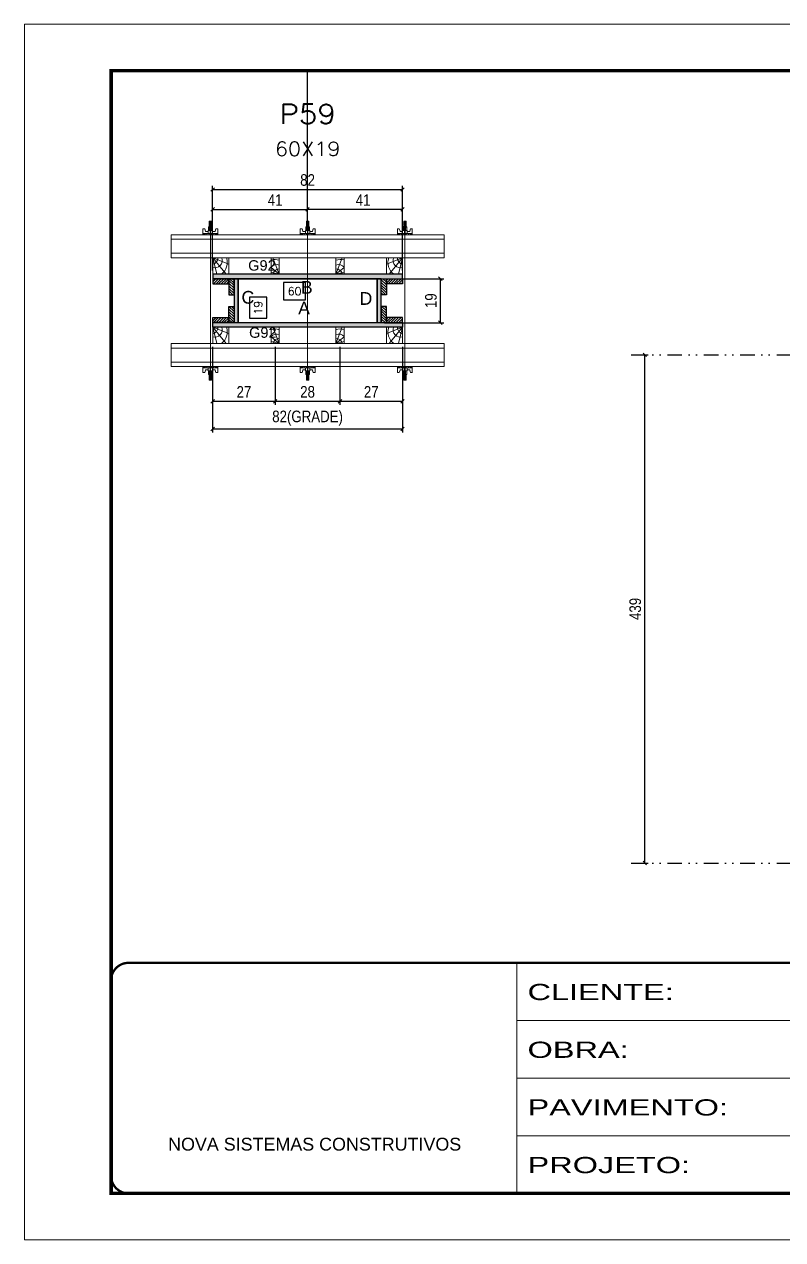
# Model space of a CAD drawing. Header units: millimetres. Extents: x 787 to 8287, y -592 to 17063.
# Drawn here: x 6180 to 6836, y 557 to 1607 of the extents above; entities that cross this region are included whole.
import ezdxf
from ezdxf.enums import TextEntityAlignment as Align

# ---------------------------------------------------------------- set-up
doc = ezdxf.new("R2010")
doc.units = ezdxf.units.MM
for name, pattern in [('CONTINUO', [0]), ('DASHED', [0.75, 0.5, -0.25]), ('DIVIDE2', [0.625, 0.25, -0.125, 0, -0.125, 0, -0.125]), ('HIDDEN', [0.375, 0.25, -0.125])]:
    doc.linetypes.add(name, pattern=pattern)
for name, color, linetype in [('CHAPA', 1, 'Continuous'), ('COTA', 241, 'Continuous'), ('Cota Seção (2x)', 241, 'Continuous'), ('MEIO_PONT', 93, 'Continuous'), ('Nível', 160, 'Continuous'), ('Painéis', 200, 'Continuous'), ('SARRAFO', 251, 'Continuous'), ('Texto de Titulo', 7, 'Continuous'), ('Texto Qtd Sarr', 242, 'Continuous'), ('TEXTO_GERAL', 7, 'Continuous')]:
    doc.layers.add(name, color=color, linetype=linetype)
for name, color, linetype, lineweight in [('Folhas', 255, 'Continuous', 9), ('Hachura', 251, 'Continuous', 9), ('Madeira', 126, 'Continuous', 18), ('Perfil Metálico', 224, 'Continuous', 18), ('SARRAFO DE PRESSAO', 251, 'DASHED', 9), ('Texto Seção', 7, 'Continuous', 15)]:
    doc.layers.add(name, color=color, linetype=linetype, lineweight=lineweight)
doc.styles.add('ARIAL', font='arial.ttf')
doc.styles.add('COTA TECNICA 2X', font='techl___.ttf', dxfattribs={"height": 10})
doc.styles.add('COTA TECNICA-50', font='techl___.ttf', dxfattribs={"height": 10})
doc.styles.add('ROMANS', font='romans.shx')
doc.styles.add('SANSSERIF', font='sas_____.pfb')
doc.styles.add('Tecnologia', font='')
doc.styles.get('Tecnologia').set_extended_font_data('Forgotten Futurist')
doc.dimstyles.new('COTA PAINEL-50', dxfattribs={"dimtxt": 10, "dimasz": 3, "dimexe": 3, "dimexo": 3, "dimgap": 3, "dimtad": 1, "dimdec": 1, "dimzin": 12, "dimdsep": 46, "dimtxsty": 'COTA TECNICA-50', "dimblk1": 'OBLIQUE', "dimblk2": 'OBLIQUE', "dimsah": 1, "dimcen": 0.9, "dimclrd": 4, "dimclre": 4, "dimclrt": 240, "dimadec": 1, "dimazin": 3, "dimtfac": 1, "dimtdec": 1, "dimtmove": 0, "dimatfit": 3, "dimfxl": 0, "dimtolj": 1, "dimtzin": 12, "dimarcsym": 0})
doc.dimstyles.new('SECAO PILAR', dxfattribs={"dimtxt": 10, "dimasz": 3, "dimexe": 3, "dimexo": 3, "dimgap": 3, "dimtad": 1, "dimdec": 1, "dimlfac": 0.5, "dimzin": 12, "dimdsep": 46, "dimtxsty": 'COTA TECNICA 2X', "dimblk1": 'OBLIQUE', "dimblk2": 'OBLIQUE', "dimsah": 1, "dimcen": 0.9, "dimclrd": 256, "dimclre": 256, "dimclrt": 256, "dimadec": 1, "dimazin": 3, "dimtfac": 1, "dimtdec": 1, "dimtmove": 0, "dimatfit": 3, "dimfxl": 0, "dimtolj": 1, "dimtzin": 12, "dimarcsym": 0})
doc.dimstyles.new('SECÇÃO 2', dxfattribs={"dimtxt": 7, "dimasz": 6, "dimexe": 0.18, "dimexo": 2, "dimgap": -4, "dimtad": 3, "dimdec": 1, "dimlfac": 0.5, "dimzin": 12, "dimdsep": 46, "dimtxsty": 'ROMANS', "dimblk": 'ARCHTICK', "dimcen": 0.09, "dimse1": 1, "dimse2": 1, "dimsd1": 1, "dimsd2": 1, "dimclrd": 180, "dimclre": 5, "dimclrt": 1, "dimadec": 0, "dimazin": 3, "dimtfac": 1, "dimtdec": 1, "dimtofl": 0, "dimtmove": 0, "dimatfit": 3, "dimldrblk": 'ARCHTICK', "dimfxl": 0, "dimtolj": 1, "dimtzin": 0, "dimarcsym": 0})
pattern_1 = [(225, (-2995.704, -21542.1964), (1.12253202, -1.12253202), [])]
pattern_2 = [(225, (-2780.704, -21542.1964), (1.12253202, -1.12253202), [])]
pattern_3 = [(135, (-16402.5603, 10852.1636), (-1.12253202, -1.12253202), [])]
pattern_4 = [(135, (-16422.5603, 10852.1636), (-1.12253202, -1.12253202), [])]

# ---------------------------------------------------------------- blocks, each defined once
blk = doc.blocks.new('9999999999')
at = {"color": 30, "linetype": 'CONTINUO'}
for p, q in [((98564.6, 34230.2), (98564.6, 34429.4)), ((98564.6, 34379.6), (99584, 34379.6)), ((98564.6, 34329.8), (99488, 34329.8)), ((98564.6, 34280), (99488, 34280))]:
    blk.add_line(p, q, dxfattribs=at)
at = {"color": 30, "linetype": 'CONTINUO', "const_width": 2}
blk.add_lwpolyline([(99584, 34230.2), (99584, 34414.4, 0.414214), (99569, 34429.4), (98229, 34429.4, 0.414214), (98214, 34414.4), (98214, 34245.2, 0.414214), (98229, 34230.2), (99584, 34230.2)], format="xyb", dxfattribs=at)
at = {"layer": 'Folhas'}
blk.add_lwpolyline([(98139, 34190.2), (99624, 34190.2), (99624, 35240.2), (98139, 35240.2)], close=True, dxfattribs=at)
at = {"layer": 'Folhas', "color": 30, "const_width": 3}
blk.add_lwpolyline([(98214, 34230.2), (99584, 34230.2), (99584, 35200.2), (98214, 35200.2)], close=True, dxfattribs=at)
at = {"color": 7, "linetype": 'Continuous', "ltscale": 5, "style": 'ARIAL'}
blk.add_text('NOVA SISTEMAS CONSTRUTIVOS', height=11.059, dxfattribs=at).set_placement((98263.2, 34267.2))
at = {"layer": 'Folhas', "color": 7, "style": 'Tecnologia', "width": 1.5}
for s, p in [('CLIENTE:', (98573.7, 34397.2)), ('OBRA:', (98573.7, 34347.3)), ('PAVIMENTO:', (98573.7, 34297.5)), ('PROJETO:', (98573.7, 34247.7))]:
    blk.add_text(s, height=14, dxfattribs=at).set_placement(p)
blk = doc.blocks.new('titulo1')
at = {"layer": 'Defpoints', "color": 252, "linetype": 'HIDDEN', "ltscale": 2}
blk.add_line((0, 0), (0, 125), dxfattribs=at)
at = {"layer": 'Defpoints', "style": 'ROMANS', "oblique": 15}
blk.add_attdef('FOLHA', text='', height=10, dxfattribs=at).set_placement((0, 15.6), align=Align.MIDDLE_CENTER)
at = {"layer": 'Texto Qtd Sarr', "color": 3, "style": 'ROMANS', "oblique": 15}
for tag, height, p in [('TITULO', 17, (0, 71.4)), ('SEÇÃO', 12, (0, 41.5))]:
    blk.add_attdef(tag, text='', height=height, dxfattribs=at).set_placement(p, align=Align.MIDDLE_CENTER)
blk = doc.blocks.new('*D338')
at = {"layer": 'Cota Seção (2x)', "color": 180, "lineweight": -2}
for p, q in [((6423.5, 1383.9), (6404.5, 1383.9)), ((6404.5, 1383.9), (6404.5, 1368.9)), ((6423.5, 1368.9), (6423.5, 1383.9)), ((6404.5, 1368.9), (6423.5, 1368.9))]:
    blk.add_line(p, q, dxfattribs=at)
at = {"layer": 'Defpoints', "color": 0}
for p in [(6485.2, 1364.9), (6365.2, 1349.2), (6485.2, 1349.2)]:
    blk.add_point(p, dxfattribs=at)
at = {"layer": 'Cota Seção (2x)', "color": 1, "insert": (6414, 1376.4), "char_height": 7, "attachment_point": 5, "style": 'ROMANS'}
blk.add_mtext('\\A1;60', dxfattribs=at)
blk = doc.blocks.new('_ArchTick')
at = {"color": 0, "linetype": 'ByBlock', "const_width": 0.15}
blk.add_lwpolyline([(-0.5, -0.5), (0.5, 0.5)], dxfattribs=at)
blk = doc.blocks.new('*D339')
at = {"layer": 'Cota Seção (2x)', "color": 180, "lineweight": -2}
for p, q in [((6390, 1371.1), (6375, 1371.1)), ((6375, 1371.1), (6375, 1353.1)), ((6390, 1353.1), (6390, 1371.1)), ((6375, 1353.1), (6390, 1353.1))]:
    blk.add_line(p, q, dxfattribs=at)
at = {"layer": 'Defpoints', "color": 0}
for p in [(6365.2, 1387.2), (6394, 1387.2), (6365.2, 1349.2)]:
    blk.add_point(p, dxfattribs=at)
at = {"layer": 'Cota Seção (2x)', "color": 1, "insert": (6382.5, 1362.1), "char_height": 7, "attachment_point": 5, "rotation": 90, "style": 'ROMANS'}
blk.add_mtext('\\A1;19', dxfattribs=at)
blk = doc.blocks.new('_Oblique')
at = {"color": 0, "linetype": 'ByBlock', "lineweight": -2}
blk.add_line((-0.5, -0.5), (0.5, 0.5), dxfattribs=at)
blk = doc.blocks.new('*D1250')
at = {"layer": 'Cota Seção (2x)', "lineweight": -2}
for p, q in [((6491.8, 1387.2), (6542.9, 1387.2)), ((6539.9, 1349.2), (6539.9, 1387.2)), ((6491.8, 1349.2), (6542.9, 1349.2))]:
    blk.add_line(p, q, dxfattribs=at)
at = {"layer": 'Defpoints', "color": 0}
for p in [(6488.8, 1387.2), (6539.9, 1387.2), (6488.8, 1349.2)]:
    blk.add_point(p, dxfattribs=at)
at = {"layer": 'Cota Seção (2x)', "lineweight": -2, "xscale": 3, "yscale": 3, "zscale": 3}
for p, rotation in [((6539.9, 1387.2), 90), ((6539.9, 1349.2), 270)]:
    blk.add_blockref('_Oblique', p, dxfattribs=dict(at, rotation=rotation))
at = {"layer": 'Cota Seção (2x)', "insert": (6531.8, 1368.2), "char_height": 10, "attachment_point": 5, "rotation": 90, "style": 'COTA TECNICA 2X'}
blk.add_mtext('\\A1;19', dxfattribs=at)
blk = doc.blocks.new('*D340')
at = {"layer": 'Cota Seção (2x)', "lineweight": -2}
for p, q in [((6343.2, 1328.2), (6343.2, 1254.4)), ((6507.2, 1328.2), (6507.2, 1254.4)), ((6343.2, 1257.4), (6507.2, 1257.4))]:
    blk.add_line(p, q, dxfattribs=at)
at = {"layer": 'Defpoints', "color": 0}
for p in [(6343.2, 1331.2), (6507.2, 1331.2), (6507.2, 1257.4)]:
    blk.add_point(p, dxfattribs=at)
at = {"layer": 'Cota Seção (2x)', "lineweight": -2, "xscale": 3, "yscale": 3, "zscale": 3, "rotation": 180}
blk.add_blockref('_Oblique', (6343.2, 1257.4), dxfattribs=at)
at = {"layer": 'Cota Seção (2x)', "lineweight": -2, "xscale": 3, "yscale": 3, "zscale": 3}
blk.add_blockref('_Oblique', (6507.2, 1257.4), dxfattribs=at)
at = {"layer": 'Cota Seção (2x)', "insert": (6425.2, 1266.7), "char_height": 10, "attachment_point": 5, "style": 'COTA TECNICA 2X'}
blk.add_mtext('\\A1;82(GRADE)', dxfattribs=at)
blk = doc.blocks.new('*D341')
at = {"layer": 'Cota Seção (2x)', "lineweight": -2}
for p, q in [((6453.2, 1328.2), (6453.2, 1278.3)), ((6507.2, 1328.2), (6507.2, 1278.3)), ((6453.2, 1281.3), (6507.2, 1281.3))]:
    blk.add_line(p, q, dxfattribs=at)
at = {"layer": 'Defpoints', "color": 0}
for p in [(6453.2, 1331.2), (6507.2, 1331.2), (6507.2, 1281.3)]:
    blk.add_point(p, dxfattribs=at)
at = {"layer": 'Cota Seção (2x)', "lineweight": -2, "xscale": 3, "yscale": 3, "zscale": 3, "rotation": 180}
blk.add_blockref('_Oblique', (6453.2, 1281.3), dxfattribs=at)
at = {"layer": 'Cota Seção (2x)', "lineweight": -2, "xscale": 3, "yscale": 3, "zscale": 3}
blk.add_blockref('_Oblique', (6507.2, 1281.3), dxfattribs=at)
at = {"layer": 'Cota Seção (2x)', "insert": (6480.2, 1289.4), "char_height": 10, "attachment_point": 5, "style": 'COTA TECNICA 2X'}
blk.add_mtext('\\A1;27', dxfattribs=at)
blk = doc.blocks.new('*D342')
at = {"layer": 'Cota Seção (2x)', "lineweight": -2}
for p, q in [((6343.2, 1328.2), (6343.2, 1278.3)), ((6397.2, 1328.2), (6397.2, 1278.3)), ((6343.2, 1281.3), (6397.2, 1281.3))]:
    blk.add_line(p, q, dxfattribs=at)
at = {"layer": 'Defpoints', "color": 0}
for p in [(6343.2, 1331.2), (6397.2, 1331.2), (6397.2, 1281.3)]:
    blk.add_point(p, dxfattribs=at)
at = {"layer": 'Cota Seção (2x)', "lineweight": -2, "xscale": 3, "yscale": 3, "zscale": 3, "rotation": 180}
blk.add_blockref('_Oblique', (6343.2, 1281.3), dxfattribs=at)
at = {"layer": 'Cota Seção (2x)', "lineweight": -2, "xscale": 3, "yscale": 3, "zscale": 3}
blk.add_blockref('_Oblique', (6397.2, 1281.3), dxfattribs=at)
at = {"layer": 'Cota Seção (2x)', "insert": (6370.2, 1289.4), "char_height": 10, "attachment_point": 5, "style": 'COTA TECNICA 2X'}
blk.add_mtext('\\A1;27', dxfattribs=at)
blk = doc.blocks.new('*D343')
at = {"layer": 'Cota Seção (2x)', "lineweight": -2}
for p, q in [((6397.2, 1328.2), (6397.2, 1278.3)), ((6453.2, 1328.2), (6453.2, 1278.3)), ((6397.2, 1281.3), (6453.2, 1281.3))]:
    blk.add_line(p, q, dxfattribs=at)
at = {"layer": 'Defpoints', "color": 0}
for p in [(6397.2, 1331.2), (6453.2, 1331.2), (6453.2, 1281.3)]:
    blk.add_point(p, dxfattribs=at)
at = {"layer": 'Cota Seção (2x)', "lineweight": -2, "xscale": 3, "yscale": 3, "zscale": 3, "rotation": 180}
blk.add_blockref('_Oblique', (6397.2, 1281.3), dxfattribs=at)
at = {"layer": 'Cota Seção (2x)', "lineweight": -2, "xscale": 3, "yscale": 3, "zscale": 3}
blk.add_blockref('_Oblique', (6453.2, 1281.3), dxfattribs=at)
at = {"layer": 'Cota Seção (2x)', "insert": (6425.2, 1289.4), "char_height": 10, "attachment_point": 5, "style": 'COTA TECNICA 2X'}
blk.add_mtext('\\A1;28', dxfattribs=at)
blk = doc.blocks.new('*D344')
at = {"layer": 'Cota Seção (2x)', "lineweight": -2}
for p, q in [((6343.2, 1394.2), (6343.2, 1467.3)), ((6343.2, 1464.3), (6507.2, 1464.3)), ((6507.2, 1394.2), (6507.2, 1467.3))]:
    blk.add_line(p, q, dxfattribs=at)
at = {"layer": 'Defpoints', "color": 0}
for p in [(6507.2, 1464.3), (6343.2, 1391.2), (6507.2, 1391.2)]:
    blk.add_point(p, dxfattribs=at)
at = {"layer": 'Cota Seção (2x)', "lineweight": -2, "xscale": 3, "yscale": 3, "zscale": 3, "rotation": 180}
blk.add_blockref('_Oblique', (6343.2, 1464.3), dxfattribs=at)
at = {"layer": 'Cota Seção (2x)', "lineweight": -2, "xscale": 3, "yscale": 3, "zscale": 3}
blk.add_blockref('_Oblique', (6507.2, 1464.3), dxfattribs=at)
at = {"layer": 'Cota Seção (2x)', "insert": (6425.2, 1472.4), "char_height": 10, "attachment_point": 5, "style": 'COTA TECNICA 2X'}
blk.add_mtext('\\A1;82', dxfattribs=at)
blk = doc.blocks.new('*D345')
at = {"layer": 'Cota Seção (2x)', "lineweight": -2}
for p, q in [((6343.2, 1428.2), (6343.2, 1450.1)), ((6425.2, 1428.2), (6425.2, 1450.1)), ((6343.2, 1447.1), (6425.2, 1447.1))]:
    blk.add_line(p, q, dxfattribs=at)
at = {"layer": 'Defpoints', "color": 0}
for p in [(6425.2, 1447.1), (6343.2, 1425.2), (6425.2, 1425.2)]:
    blk.add_point(p, dxfattribs=at)
at = {"layer": 'Cota Seção (2x)', "lineweight": -2, "xscale": 3, "yscale": 3, "zscale": 3, "rotation": 180}
blk.add_blockref('_Oblique', (6343.2, 1447.1), dxfattribs=at)
at = {"layer": 'Cota Seção (2x)', "lineweight": -2, "xscale": 3, "yscale": 3, "zscale": 3}
blk.add_blockref('_Oblique', (6425.2, 1447.1), dxfattribs=at)
at = {"layer": 'Cota Seção (2x)', "insert": (6397.2, 1455.2), "char_height": 10, "attachment_point": 5, "style": 'COTA TECNICA 2X'}
blk.add_mtext('\\A1;41', dxfattribs=at)
blk = doc.blocks.new('*D346')
at = {"layer": 'Cota Seção (2x)', "lineweight": -2}
for p, q in [((6425.2, 1428.2), (6425.2, 1450.1)), ((6507.2, 1428.2), (6507.2, 1450.1)), ((6507.2, 1447.1), (6425.2, 1447.1))]:
    blk.add_line(p, q, dxfattribs=at)
at = {"layer": 'Defpoints', "color": 0}
for p in [(6425.2, 1447.1), (6425.2, 1425.2), (6507.2, 1425.2)]:
    blk.add_point(p, dxfattribs=at)
at = {"layer": 'Cota Seção (2x)', "lineweight": -2, "xscale": 3, "yscale": 3, "zscale": 3, "rotation": 180}
blk.add_blockref('_Oblique', (6425.2, 1447.1), dxfattribs=at)
at = {"layer": 'Cota Seção (2x)', "lineweight": -2, "xscale": 3, "yscale": 3, "zscale": 3}
blk.add_blockref('_Oblique', (6507.2, 1447.1), dxfattribs=at)
at = {"layer": 'Cota Seção (2x)', "insert": (6473.2, 1455.2), "char_height": 10, "attachment_point": 5, "style": 'COTA TECNICA 2X'}
blk.add_mtext('\\A1;41', dxfattribs=at)
blk = doc.blocks.new('C')
at = {"layer": 'Hachura', "color": 0}
for p, q in [((0, 3.22), (0, -3.22)), ((0.45, 3.22), (0, 3.22)), ((0.46, 3.16), (0, 3.16)), ((0.46, 3.05), (0, 3.05)), ((0.46, 2.88), (0, 2.88)), ((0, 2.75), (0, -1.16)), ((0.46, 2.65), (0, 2.65)), ((0.46, 2.23), (0, 2.23)), ((0.46, 1.51), (0, 1.51)), ((0.39, 0.49), (0.17, 0.49)), ((0.45, -3.23), (0.45, 3.22)), ((0.45, 3.22), (2.58, 3.22)), ((1.74, 0.97), (0.45, 0.97)), ((1.45, 0.1), (0.45, 0.1)), ((1.35, 1.94), (1.35, 0.96)), ((2.58, 2.39), (1.47, 2.09)), ((1.74, -0.97), (1.74, 0.97)), ((1.74, 0.97), (1.74, 0.84)), ((1.74, 0.97), (1.74, 0.84)), ((1.74, 0.84), (3.35, 0.84)), ((3.35, 0.45), (1.74, 0.45)), ((2.58, 3.22), (2.58, 2.39)), ((3.32, 0.84), (3.32, -0.84)), ((3.35, 0.84), (3.35, -0.84)), ((3.68, 0.45), (3.35, 0.45)), ((3.84, -0.52), (3.35, 0.45)), ((3.35, 0.06), (3.67, -0.57)), ((3.68, 0.45), (4.16, -0.52)), ((3.72, 0.5), (4.25, -0.57)), ((4.37, -0.55), (3.83, 0.53)), ((4.15, 0.45), (3.93, 0.45)), ((4.42, -0.52), (3.93, 0.45)), ((4.15, 0.45), (4.26, 0.45)), ((4.26, 0.45), (4.74, -0.52)), ((4.3, 0.5), (4.83, -0.57)), ((4.95, -0.55), (4.41, 0.53)), ((4.51, 0.45), (4.84, 0.45)), ((5, -0.52), (4.51, 0.45)), ((4.84, 0.45), (5.32, -0.52)), ((4.88, 0.5), (5.41, -0.57)), ((5.53, -0.55), (4.99, 0.53)), ((5.58, -0.52), (5.09, 0.45)), ((5.42, 0.45), (5.09, 0.45)), ((5.58, -0.52), (5.09, 0.45)), ((5.42, 0.45), (5.74, -0.19)), ((5.46, 0.5), (5.74, -0.07)), ((5.74, 0.19), (5.57, 0.53)), ((5.74, 0.32), (5.68, 0.45)), ((5.68, 0.45), (5.74, 0.45)), ((5.74, 0.45), (5.9, 0.29)), ((5.74, 0.45), (5.74, -0.52)), ((5.9, -0.36), (5.9, 0.29)), ((0.45, 0), (0, 0)), ((0.46, -1.52), (0, -1.52)), ((0.46, -2.23), (0, -2.23)), ((0.46, -2.65), (0, -2.65)), ((0.46, -2.88), (0, -2.88)), ((0.46, -3.05), (0, -3.05)), ((0.46, -3.16), (0, -3.16)), ((0, -3.22), (2.57, -3.22)), ((0.08, -0.48), (0.29, -0.48)), ((0.29, -0.48), (0.4, -0.48)), ((0.45, 0), (0.45, -0.97)), ((0.45, -0.16), (1.45, -0.16)), ((0.45, -0.65), (0.45, -0.32)), ((0.45, -3.23), (0.45, -0.65)), ((0.45, -0.97), (1.74, -0.97)), ((1.35, -1.94), (1.35, -0.97)), ((2.58, -2.39), (1.47, -2.1)), ((3.35, -0.32), (1.74, -0.32)), ((3.35, -0.84), (1.74, -0.84)), ((2.58, -3.23), (2.58, -2.39)), ((3.35, -0.07), (3.58, -0.52)), ((3.35, -0.52), (3.58, -0.52)), ((3.84, -0.52), (4.16, -0.52)), ((4.42, -0.52), (4.74, -0.52)), ((4.63, -0.52), (4.74, -0.52)), ((5, -0.52), (5.32, -0.52)), ((5.58, -0.52), (5.74, -0.52)), ((5.74, -0.52), (5.9, -0.36)), ((5.74, -0.52), (5.74, -0.52))]:
    blk.add_line(p, q, dxfattribs=at)
for centre, radius, start, end in [((1.52, 1.94), 0.161, 104.7436, 180), ((1.44, -0.03), 0.129, 272.695, 87.305), ((3.81, 0.39), 0.143, 25.5688, 154.4312), ((4.39, 0.39), 0.143, 25.5688, 154.4312), ((4.97, 0.39), 0.143, 25.5688, 154.4312), ((5.55, 0.39), 0.143, 25.5688, 154.4312), ((0.17, -0.37), 0.174, 221.744, 317.8592), ((1.52, -1.94), 0.161, 180, 255.2564), ((3.71, -0.4), 0.174, 222.1408, 318.256), ((4.29, -0.4), 0.174, 222.1408, 318.256), ((4.87, -0.4), 0.174, 222.1408, 318.256), ((5.45, -0.4), 0.174, 222.1408, 318.256), ((5.61, -0.4), 0.174, 317.8592, 318.256)]:
    blk.add_arc(centre, radius, start, end, dxfattribs=at)
blk = doc.blocks.new('PONTALETE')
at = {"layer": 'Madeira'}
for q in [(2.71, 7), (7, 5.76), (7, 1.74)]:
    blk.add_line((0, 0), q, dxfattribs=at)
blk.add_lwpolyline([(0, 0), (7, 0), (7, 7), (0, 7)], close=True, dxfattribs=at)
for centre, radius, start, end in [((2.04, 0.06), 6.23, 37.2818, 109.0913), ((1.09, 0.9), 3.19, 343.603, 109.9847), ((-0.21, -0.78), 3.09, 14.6322, 86.0383)]:
    blk.add_arc(centre, radius, start, end, dxfattribs=at)
blk = doc.blocks.new('MEIO PONTALETE')
at = {"layer": 'Madeira'}
for q in [(2.71, 7), (3.5, 2.88), (3.5, 0.87)]:
    blk.add_line((0, 0), q, dxfattribs=at)
blk.add_lwpolyline([(0, 0), (3.5, 0), (3.5, 7), (0, 7)], close=True, dxfattribs=at)
for centre, radius, start, end in [((2.04, 0.06), 6.23, 76.4499, 109.0913), ((1.09, 0.9), 3.19, 40.9063, 109.9847), ((-0.21, -0.78), 3.09, 14.6322, 86.0383)]:
    blk.add_arc(centre, radius, start, end, dxfattribs=at)
blk = doc.blocks.new('*D1404')
at = {"layer": 'COTA', "color": 4, "lineweight": -2}
for p, q in [((6707.7, 1321.4), (6719.5, 1321.4)), ((6716.5, 882.4), (6716.5, 1321.4)), ((6707.7, 882.4), (6719.5, 882.4))]:
    blk.add_line(p, q, dxfattribs=at)
at = {"layer": 'Defpoints', "color": 0}
for p in [(6704.7, 1321.4), (6716.5, 1321.4), (6704.7, 882.4)]:
    blk.add_point(p, dxfattribs=at)
at = {"layer": 'COTA', "color": 4, "lineweight": -2, "xscale": 3, "yscale": 3, "zscale": 3}
for p, rotation in [((6716.5, 1321.4), 90), ((6716.5, 882.4), 270)]:
    blk.add_blockref('_Oblique', p, dxfattribs=dict(at, rotation=rotation))
at = {"layer": 'COTA', "color": 240, "insert": (6708.3, 1101.9), "char_height": 10, "attachment_point": 5, "rotation": 90, "style": 'COTA TECNICA-50'}
blk.add_mtext('\\A1;439', dxfattribs=at)

msp = doc.modelspace()

# ---------------------------------------------------------------- hatches: boundary and pattern name
at = {"layer": 'Hachura'}
h = msp.add_hatch(color=256, dxfattribs=at)
h.dxf.hatch_style = 1
h.paths.add_polyline_path([(6507.25, 1387.21), (6507.25, 1391.21), (6343.25, 1391.21), (6343.25, 1387.21)])
h = msp.add_hatch(color=256, dxfattribs=at)
h.dxf.hatch_style = 1
h.paths.add_polyline_path([(6507.25, 1387.21), (6507.25, 1391.21), (6343.25, 1391.21), (6343.25, 1387.21)])
h = msp.add_hatch(dxfattribs=at)
h.set_pattern_fill('ANSI31', color=256, scale=0.5, angle=180, style=0)
h.set_pattern_definition(pattern_2)
h.paths.add_polyline_path([(6357.25, 1387.21), (6357.25, 1382.81), (6343.25, 1382.81), (6343.25, 1387.21)])
h = msp.add_hatch(dxfattribs=at)
h.set_pattern_fill('ANSI31', color=256, scale=0.5, angle=90, style=0)
h.set_pattern_definition(pattern_4)
h.paths.add_polyline_path([(6361.65, 1373.21), (6357.25, 1373.21), (6357.25, 1387.21), (6361.65, 1387.21)])
h = msp.add_hatch(color=256, dxfattribs=at)
h.dxf.hatch_style = 1
h.paths.add_polyline_path([(6361.65, 1349.21), (6365.25, 1349.21), (6365.25, 1387.21), (6361.65, 1387.21)])
h = msp.add_hatch(color=256, dxfattribs=at)
h.dxf.hatch_style = 1
h.paths.add_polyline_path([(6361.65, 1349.21), (6365.25, 1349.21), (6365.25, 1387.21), (6361.65, 1387.21)])
h = msp.add_hatch(color=256, dxfattribs=at)
h.dxf.hatch_style = 1
h.paths.add_polyline_path([(6485.25, 1349.21), (6488.85, 1349.21), (6488.85, 1387.21), (6485.25, 1387.21)])
h = msp.add_hatch(color=256, dxfattribs=at)
h.dxf.hatch_style = 1
h.paths.add_polyline_path([(6485.25, 1349.21), (6488.85, 1349.21), (6488.85, 1387.21), (6485.25, 1387.21)])
h = msp.add_hatch(dxfattribs=at)
h.set_pattern_fill('ANSI31', color=256, scale=0.5, angle=90, style=0)
h.set_pattern_definition(pattern_3)
h.paths.add_polyline_path([(6488.85, 1373.21), (6493.25, 1373.21), (6493.25, 1387.21), (6488.85, 1387.21)])
h = msp.add_hatch(dxfattribs=at)
h.set_pattern_fill('ANSI31', color=256, scale=0.5, angle=180, style=0)
h.set_pattern_definition(pattern_1)
h.paths.add_polyline_path([(6493.25, 1387.21), (6493.25, 1382.81), (6507.25, 1382.81), (6507.25, 1387.21)])
h = msp.add_hatch(dxfattribs=at)
h.set_pattern_fill('ANSI31', color=256, scale=0.5, angle=90, style=0)
h.set_pattern_definition(pattern_4)
h.paths.add_polyline_path([(6361.65, 1363.21), (6357.25, 1363.21), (6357.25, 1349.21), (6361.65, 1349.21)])
h = msp.add_hatch(dxfattribs=at)
h.set_pattern_fill('ANSI31', color=256, scale=0.5, angle=90, style=0)
h.set_pattern_definition(pattern_3)
h.paths.add_polyline_path([(6488.85, 1363.21), (6493.25, 1363.21), (6493.25, 1349.21), (6488.85, 1349.21)])
h = msp.add_hatch(dxfattribs=at)
h.set_pattern_fill('ANSI31', color=256, scale=0.5, angle=180, style=0)
h.set_pattern_definition(pattern_2)
h.paths.add_polyline_path([(6357.25, 1349.21), (6357.25, 1353.61), (6343.25, 1353.61), (6343.25, 1349.21)])
h = msp.add_hatch(color=256, dxfattribs=at)
h.dxf.hatch_style = 1
h.paths.add_polyline_path([(6507.25, 1349.21), (6507.25, 1345.21), (6343.25, 1345.21), (6343.25, 1349.21)])
h = msp.add_hatch(color=256, dxfattribs=at)
h.dxf.hatch_style = 1
h.paths.add_polyline_path([(6507.25, 1349.21), (6507.25, 1345.21), (6343.25, 1345.21), (6343.25, 1349.21)])
h = msp.add_hatch(dxfattribs=at)
h.set_pattern_fill('ANSI31', color=256, scale=0.5, angle=180, style=0)
h.set_pattern_definition(pattern_1)
h.paths.add_polyline_path([(6493.25, 1349.21), (6493.25, 1353.61), (6507.25, 1353.61), (6507.25, 1349.21)])

# ---------------------------------------------------------------- linework, layer by layer
at = {"layer": 'CHAPA'}
for points in [[(6507.25, 1387.21), (6507.25, 1391.21), (6343.25, 1391.21), (6343.25, 1387.21)], [(6507.25, 1387.21), (6507.25, 1391.21), (6343.25, 1391.21), (6343.25, 1387.21)], [(6361.65, 1349.21), (6365.25, 1349.21), (6365.25, 1387.21), (6361.65, 1387.21)], [(6361.65, 1349.21), (6365.25, 1349.21), (6365.25, 1387.21), (6361.65, 1387.21)], [(6485.25, 1349.21), (6488.85, 1349.21), (6488.85, 1387.21), (6485.25, 1387.21)], [(6485.25, 1349.21), (6488.85, 1349.21), (6488.85, 1387.21), (6485.25, 1387.21)], [(6507.25, 1349.21), (6507.25, 1345.21), (6343.25, 1345.21), (6343.25, 1349.21)], [(6507.25, 1349.21), (6507.25, 1345.21), (6343.25, 1345.21), (6343.25, 1349.21)]]:
    msp.add_lwpolyline(points, close=True, dxfattribs=at)
at = {"layer": 'Hachura'}
for p, q in [((6341.25, 1300.41), (6341.24, 1432.21)), ((6425.24, 1300.41), (6425.25, 1432.21)), ((6509.25, 1300.41), (6509.26, 1432.21))]:
    msp.add_line(p, q, dxfattribs=at)
at = {"layer": 'Madeira'}
for points in [[(6507.25, 1391.21), (6507.25, 1405.21), (6343.25, 1405.21), (6343.25, 1391.21)], [(6507.25, 1345.21), (6507.25, 1331.21), (6343.25, 1331.21), (6343.25, 1345.21)]]:
    msp.add_lwpolyline(points, close=True, dxfattribs=at)
at = {"layer": 'Nível', "color": 4, "linetype": 'DIVIDE2', "ltscale": 50}
for p, q in [((6704.65, 1321.38), (7625.5, 1321.38)), ((6704.65, 882.38), (7625.5, 882.38))]:
    msp.add_line(p, q, dxfattribs=at)
at = {"layer": 'Painéis'}
msp.add_lwpolyline([(6365.25, 1387.21), (6365.25, 1349.21), (6485.25, 1349.21), (6485.25, 1387.21)], close=True, dxfattribs=at)
at = {"layer": 'Perfil Metálico'}
for points in [[(6543.25, 1425.21), (6543.25, 1405.21), (6307.25, 1405.21), (6307.25, 1425.21)], [(6307.25, 1409.21), (6307.25, 1421.21), (6543.25, 1421.21), (6543.25, 1409.21)], [(6543.25, 1311.21), (6543.25, 1331.21), (6307.25, 1331.21), (6307.25, 1311.21)], [(6307.25, 1327.21), (6307.25, 1315.21), (6543.25, 1315.21), (6543.25, 1327.21)]]:
    msp.add_lwpolyline(points, close=True, dxfattribs=at)
at = {"layer": 'SARRAFO'}
for points in [[(6343.25, 1382.81), (6357.25, 1382.81), (6357.25, 1387.21), (6343.25, 1387.21)], [(6357.25, 1387.21), (6357.25, 1373.21), (6361.65, 1373.21), (6361.65, 1387.21)], [(6493.25, 1387.21), (6493.25, 1373.21), (6488.85, 1373.21), (6488.85, 1387.21)], [(6507.25, 1382.81), (6493.25, 1382.81), (6493.25, 1387.21), (6507.25, 1387.21)], [(6357.25, 1349.21), (6357.25, 1363.21), (6361.65, 1363.21), (6361.65, 1349.21)], [(6493.25, 1349.21), (6493.25, 1363.21), (6488.85, 1363.21), (6488.85, 1349.21)], [(6343.25, 1353.61), (6357.25, 1353.61), (6357.25, 1349.21), (6343.25, 1349.21)], [(6507.25, 1353.61), (6493.25, 1353.61), (6493.25, 1349.21), (6507.25, 1349.21)]]:
    msp.add_lwpolyline(points, close=True, dxfattribs=at)

# ---------------------------------------------------------------- block references
at = {"layer": 'Hachura', "linetype": 'Continuous', "yscale": 2, "zscale": 2}
for p, xscale, rotation in [((6341.25, 1425.21), -2, 270), ((6425.24, 1425.21), 2, 90), ((6509.25, 1425.21), 2, 90), ((6341.25, 1311.21), 2, 269.9999999999999), ((6425.24, 1311.21), -2, 90), ((6509.25, 1311.21), -2, 90)]:
    msp.add_blockref('C', p, dxfattribs=dict(at, xscale=xscale, rotation=rotation))
at = {"layer": 'MEIO_PONT', "yscale": 2, "zscale": 2}
for p, xscale, rotation in [((6343.25, 1405.21), 2, 269.9999999999999), ((6507.25, 1405.21), -2, 90), ((6343.25, 1345.21), 2, 269.9999999999999), ((6507.25, 1345.21), -2, 90)]:
    msp.add_blockref('PONTALETE', p, dxfattribs=dict(at, xscale=xscale, rotation=rotation))
at = {"layer": 'MEIO_PONT', "yscale": 1.999999997962732, "zscale": 1.999999997962732}
for p, xscale in [((6400.75, 1391.21), -1.999999997962732), ((6449.75, 1391.21), 1.999999997962732), ((6400.75, 1331.21), -1.999999997962732), ((6449.75, 1331.21), 1.999999997962732)]:
    msp.add_blockref('MEIO PONTALETE', p, dxfattribs=dict(at, xscale=xscale))
at = {"layer": 'SARRAFO DE PRESSAO', "color": 6, "linetype": 'ByBlock'}
msp.add_blockref('9999999999', (-91958.48, -33633.24), dxfattribs=at)
at = {"layer": 'Texto Seção'}
ref = msp.add_blockref('titulo1', (6425.25, 1441.97), dxfattribs=at)
ref.add_attrib('TITULO', 'P59', dxfattribs={"layer": 'Texto de Titulo', "color": 7, "height": 17, "style": 'ROMANS', "width": 1.1}).set_placement((6425.25, 1529.47), align=Align.MIDDLE_CENTER)
ref.add_attrib('SEÇÃO', '60X19', dxfattribs={"layer": 'Texto de Titulo', "color": 7, "height": 12, "style": 'ROMANS', "width": 1.1}).set_placement((6425.25, 1499.47), align=Align.MIDDLE_CENTER)

# ---------------------------------------------------------------- texts
at = {"layer": 'TEXTO_GERAL', "color": 0, "linetype": 'Continuous', "style": 'SANSSERIF'}
for p in [(6373.89, 1398.66), (6374.65, 1340.64)]:
    msp.add_text('G92', height=9, dxfattribs=at).set_placement(p, align=Align.MIDDLE_LEFT)
at = {"layer": 'TEXTO_GERAL', "style": 'ARIAL'}
for s, p in [('C', (6373.64, 1371.11)), ('B', (6424.51, 1379.76)), ('D', (6475.59, 1370.11)), ('A', (6422.16, 1361.79))]:
    msp.add_text(s, height=11, dxfattribs=at).set_placement(p, align=Align.MIDDLE_CENTER)

# ---------------------------------------------------------------- dimensions: what is measured, and where the dimension line sits
at = {"layer": 'COTA'}
dim = msp.add_linear_dim(base=(6716.51, 1321.38), p1=(6704.65, 882.38), p2=(6704.65, 1321.38), angle=90, dimstyle='COTA PAINEL-50', dxfattribs=at)
dim.commit()
dim.dimension.update_dxf_attribs({"geometry": '*D1404', "text_midpoint": (6708.26, 1101.88)})
at = {"layer": 'Cota Seção (2x)', "color": 241}
for base, p1, p2, picture, middle in [((6507.25, 1464.32), (6343.25, 1391.21), (6507.25, 1391.21), '*D344', (6425.25, 1472.41)), ((6397.25, 1281.28), (6343.25, 1331.21), (6397.25, 1331.21), '*D342', (6370.25, 1289.35)), ((6453.25, 1281.28), (6397.25, 1331.21), (6453.25, 1331.21), '*D343', (6425.25, 1289.37)), ((6507.25, 1281.28), (6453.25, 1331.21), (6507.25, 1331.21), '*D341', (6480.25, 1289.35))]:
    dim = msp.add_linear_dim(base=base, p1=p1, p2=p2, dimstyle='SECAO PILAR', dxfattribs=at)
    dim.commit()
    dim.dimension.update_dxf_attribs({"geometry": picture, "text_midpoint": middle})
for base, p1, p2, dimstyle, picture, middle in [((6425.24, 1447.12), (6343.25, 1425.21), (6425.24, 1425.21), 'SECAO PILAR', '*D345', (6397.25, 1447.12)), ((6485.25, 1364.87), (6365.25, 1349.21), (6485.25, 1349.21), 'SECÇÃO 2', '*D338', (6414.01, 1364.87))]:
    dim = msp.add_linear_dim(base=base, p1=p1, p2=p2, dimstyle=dimstyle, dxfattribs=at)
    dim.commit()
    dim.dimension.update_dxf_attribs({"geometry": picture, "text_midpoint": middle, "dimtype": 160})
for base, p1, p2, angle, dimstyle, picture, middle in [((6425.24, 1447.12), (6507.25, 1425.21), (6425.24, 1425.21), 180, 'SECAO PILAR', '*D346', (6473.25, 1447.12)), ((6394.04, 1387.21), (6365.25, 1349.21), (6365.25, 1387.21), 90, 'SECÇÃO 2', '*D339', (6394.04, 1362.13))]:
    dim = msp.add_linear_dim(base=base, p1=p1, p2=p2, angle=angle, dimstyle=dimstyle, dxfattribs=at)
    dim.commit()
    dim.dimension.update_dxf_attribs({"geometry": picture, "text_midpoint": middle, "dimtype": 160})
dim = msp.add_linear_dim(base=(6539.89, 1387.21), p1=(6488.85, 1349.21), p2=(6488.85, 1387.21), angle=90, dimstyle='SECAO PILAR', dxfattribs=at)
dim.commit()
dim.dimension.update_dxf_attribs({"geometry": '*D1250', "text_midpoint": (6531.8, 1368.21)})
dim = msp.add_linear_dim(base=(6507.25, 1257.43), p1=(6343.25, 1331.21), p2=(6507.25, 1331.21), text='<>(GRADE)', dimstyle='SECAO PILAR', dxfattribs=at)
dim.commit()
dim.dimension.update_dxf_attribs({"geometry": '*D340', "text_midpoint": (6425.25, 1266.66)})

doc.saveas('drawing.dxf')
